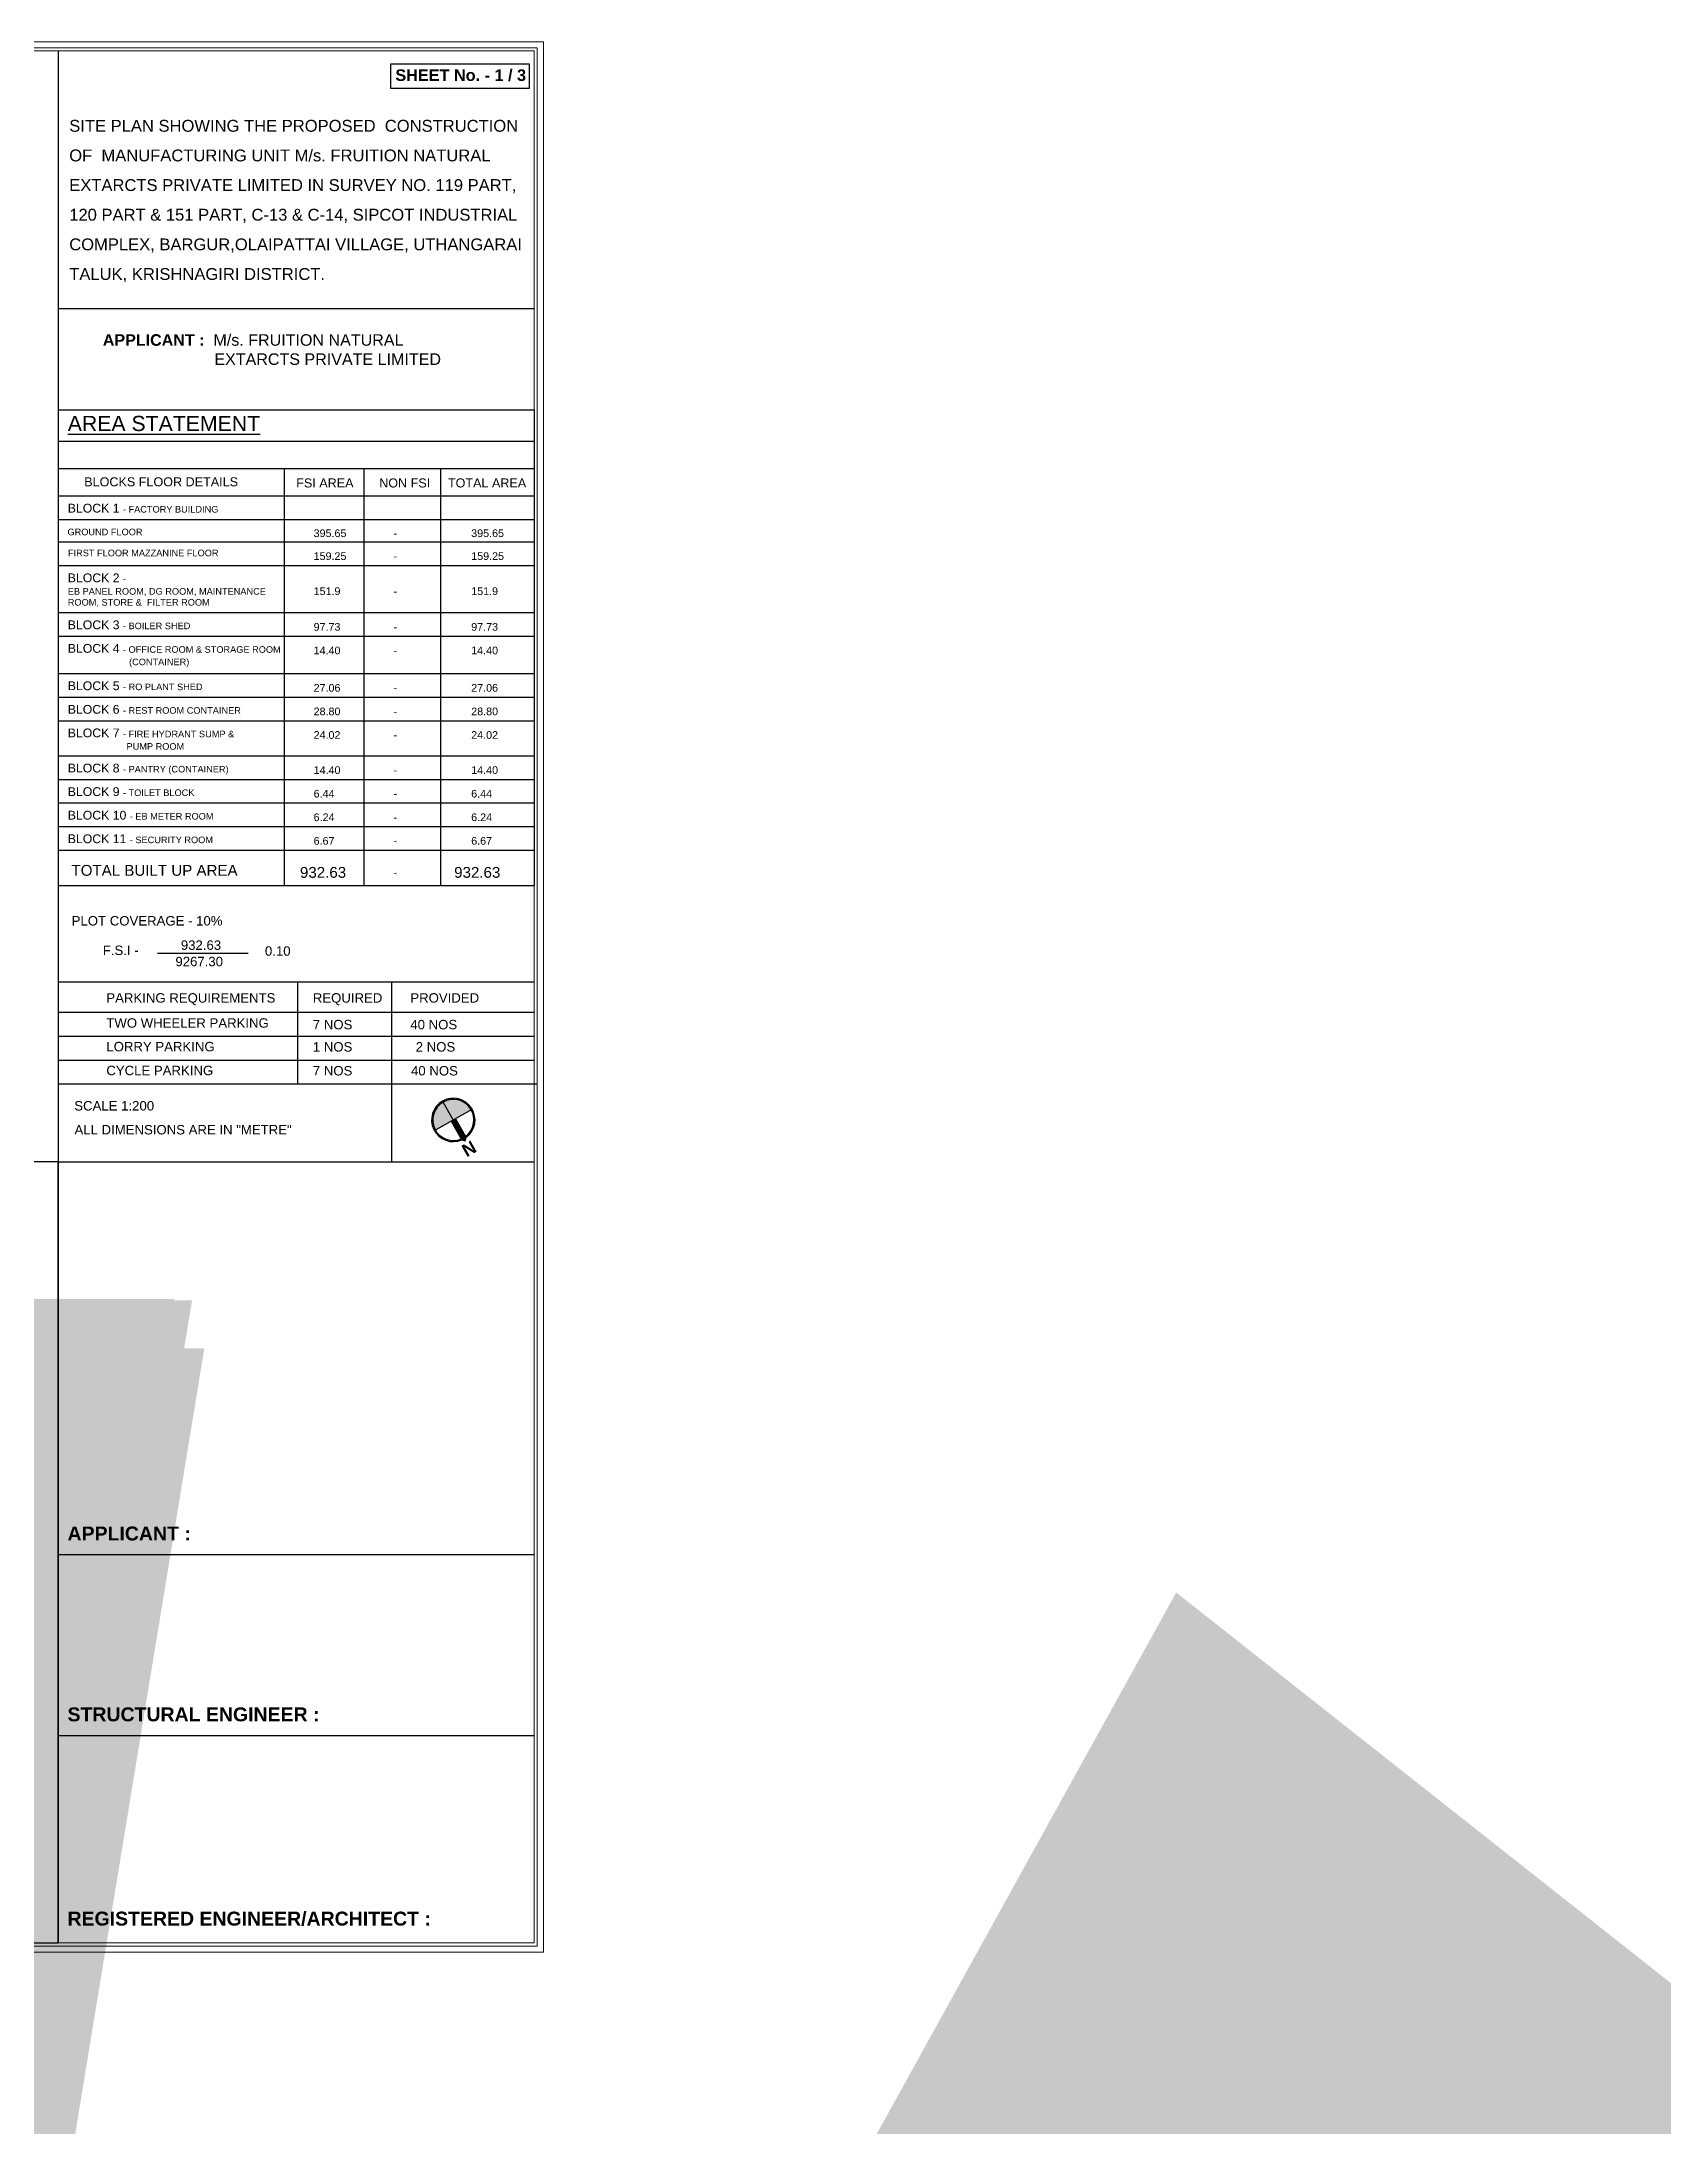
# Model space of a CAD drawing. Header units: metres. Extents: x 0 to 11269, y -5244 to -4054.
# Drawn here: x 10819.2 to 10953.3, y -4899.7 to -4727.4 of the extents above; entities that cross this region are included whole.
import ezdxf
from ezdxf.enums import TextEntityAlignment as Align

# ---------------------------------------------------------------- set-up
doc = ezdxf.new("R2010")
doc.units = ezdxf.units.M
doc.header["$MEASUREMENT"] = 0
for name, color, linetype in [('DIM', 3, 'Continuous'), ('DIST_EXIT', 7, 'Continuous'), ('TEXT 1', 7, 'Continuous')]:
    doc.layers.add(name, color=color, linetype=linetype)
doc.styles.add('Arial', font='arial.ttf')
doc.styles.add('CEN-GOT', font='arialbd.ttf')
doc.styles.add('CGR', font='ariblk.ttf')
doc.styles.get("Standard").update_dxf_attribs({"font": 'arial.ttf'})
doc.dimstyles.new('300', dxfattribs={"dimscale": 0.1, "dimtxt": 500, "dimasz": 2000, "dimexe": 400, "dimexo": 1500, "dimgap": 0, "dimtad": 1, "dimlfac": 0.001, "dimzin": 0, "dimdsep": 46, "dimtxsty": 'Standard', "dimcen": 800, "dimse1": 1, "dimse2": 1, "dimclrd": 1, "dimclre": 5, "dimclrt": 3, "dimadec": 0, "dimazin": 0, "dimtfac": 1, "dimtix": 1, "dimtofl": 0, "dimtmove": 1, "dimatfit": 3, "dimfxl": 0, "dimtolj": 1, "dimtzin": 0, "dimarcsym": 0})

msp = doc.modelspace()

# ---------------------------------------------------------------- hatches: boundary and pattern name
at = {"linetype": 'ByBlock', "lineweight": 25}
h = msp.add_hatch(color=256, dxfattribs=at)
h.dxf.hatch_style = 1
edge = h.paths.add_edge_path()
edge.add_line((10851.7073, -4817.39731), (10854.74556, -4815.67022))
edge.add_line((10854.74556, -4815.67022), (10854.83232, -4815.6209))
edge.add_arc((10853.26981, -4816.50911), 1.79732, 389.6158562, 569.6158562)
h = msp.add_hatch(color=256, dxfattribs=at)
h.dxf.hatch_style = 1
h.paths.add_polyline_path([(10853.92936, -4818.07326), (10854.24714, -4818.22841), (10854.27639, -4817.87599), (10853.44332, -4816.41047), (10853.09629, -4816.60774)])

# ---------------------------------------------------------------- linework, layer by layer
for p, q in [((10820.60128, -4728.131), (10820.60128, -4884.54921)), ((10859.96218, -4749.45314), (10820.60128, -4749.45314)), ((10851.7073, -4817.39731), (10854.83232, -4815.6209)), ((10853.26981, -4816.50911), (10852.43092, -4815.03335)), ((10853.09629, -4816.60774), (10853.92936, -4818.07326)), ((10853.44332, -4816.41047), (10854.27639, -4817.87599)), ((10854.24714, -4818.22841), (10853.92936, -4818.07326)), ((10853.96813, -4818.16521), (10854.24714, -4818.22841)), ((10854.24714, -4818.22841), (10854.27639, -4817.87599)), ((10854.24714, -4818.22841), (10854.33557, -4817.95635)), ((10820.6013, -4819.96916), (10859.96218, -4819.96916)), ((10820.60128, -4852.42907), (10859.96218, -4852.42907)), ((10820.60128, -4867.40491), (10859.96218, -4867.40491))]:
    msp.add_line(p, q, dxfattribs=at)
at = {"color": 0}
for p, q in [((10820.60128, -4757.80139), (10859.96218, -4757.80139)), ((10820.60128, -4757.80139), (10820.60128, -4797.13632)), ((10859.96218, -4757.80139), (10859.96218, -4797.13632)), ((10820.60128, -4760.40132), (10859.96218, -4760.40132)), ((10820.60128, -4762.66543), (10859.96218, -4762.66543)), ((10839.27532, -4762.66543), (10839.27532, -4797.13632)), ((10845.87778, -4762.66543), (10845.87778, -4797.13632)), ((10852.21373, -4762.66543), (10852.21373, -4797.13632)), ((10820.60128, -4764.92954), (10859.96218, -4764.92954)), ((10820.60128, -4766.8783), (10859.96218, -4766.8783)), ((10820.60128, -4768.72194), (10859.96218, -4768.72194)), ((10820.60128, -4768.72194), (10859.96218, -4768.72194)), ((10820.60128, -4770.6707), (10859.96218, -4770.6707)), ((10820.60128, -4774.57119), (10859.96218, -4774.57119)), ((10820.60128, -4776.51995), (10859.96218, -4776.51995)), ((10820.60128, -4779.61072), (10859.96218, -4779.61072)), ((10820.60128, -4781.55948), (10859.96218, -4781.55948)), ((10820.60128, -4783.50824), (10859.96218, -4783.50824)), ((10820.60128, -4786.41252), (10859.96218, -4786.41252)), ((10820.60128, -4788.36128), (10859.96218, -4788.36128)), ((10820.60128, -4790.31004), (10859.96218, -4790.31004)), ((10820.60128, -4792.2588), (10859.96218, -4792.2588)), ((10820.60128, -4794.20756), (10859.96218, -4794.20756)), ((10820.60128, -4797.13632), (10859.96218, -4797.13632)), ((10828.80994, -4802.73029, -0.00022), (10836.30697, -4802.73029, -0.00022)), ((10820.60128, -4805.09245), (10859.96218, -4805.09245)), ((10840.42747, -4813.53648), (10840.42747, -4805.09245)), ((10848.20049, -4819.96916), (10848.20049, -4805.09245)), ((10820.60128, -4807.61116), (10859.96218, -4807.61116)), ((10820.60128, -4809.58627), (10859.96218, -4809.58627)), ((10820.60128, -4811.56137), (10859.96218, -4811.56137)), ((10820.60128, -4811.56137), (10859.96218, -4811.56137)), ((10820.60128, -4813.53648), (10859.96218, -4813.53648)), ((10820.60128, -4813.53648), (10860.21417, -4813.53648))]:
    msp.add_line(p, q, dxfattribs=at)
at = {"linetype": 'ByBlock', "lineweight": 18}
for points in [[(10638.06324, -4885.30517), (10860.71815, -4885.30517), (10860.71815, -4727.37504), (10638.06324, -4727.37504)], [(10638.56721, -4884.8012), (10860.21417, -4884.8012), (10860.21417, -4727.87901), (10638.56721, -4727.87901)], [(10638.8192, -4884.54921), (10859.96218, -4884.54921), (10859.96218, -4728.131), (10638.8192, -4728.131)]]:
    msp.add_lwpolyline(points, close=True, dxfattribs=at)
at = {"linetype": 'ByBlock', "lineweight": 25}
msp.add_lwpolyline([(10859.57811, -4729.23219), (10848.06767, -4729.23219), (10848.06767, -4731.21756), (10859.57811, -4731.21756)], close=True, dxfattribs=at)
for radius in [1.79732, 1.69752]:
    msp.add_arc((10853.26981, -4816.50911), radius, 306.3682194, 292.8634931, dxfattribs=at)
at = {"layer": 'DIST_EXIT', "linetype": 'ByBlock'}
msp.add_lwpolyline([(10820.60128, -4819.96916), (10770.13826, -4819.96916), (10770.13826, -4884.54921), (10820.60128, -4884.54921)], close=True, dxfattribs=at)

# ---------------------------------------------------------------- texts
at = {"color": 0, "style": 'Arial'}
for s, height, p in [('%%UAREA STATEMENT', 1.2569405, (10829.34168, -4758.93312, -0.00025)), (' FSI AREA', 0.744753, (10842.50707, -4763.85226, -0.00025)), ('NON FSI', 0.744753, (10849.25213, -4763.85226, -0.00025)), ('TOTAL AREA', 0.744753, (10856.06198, -4763.85226, -0.00025))]:
    msp.add_text(s, height=height, dxfattribs=at).set_placement(p, align=Align.MIDDLE)
for s, height, p in [('395.65', 0.634584, (10841.72017, -4768.32783, -0.00025)), ('-', 0.63458, (10848.32261, -4768.32783, -0.00025)), ('395.65', 0.634584, (10854.75085, -4768.32783, -0.00025)), ('159.25', 0.634584, (10841.72017, -4770.2196, -0.00025)), ('-', 0.63458, (10848.32261, -4770.2196, -0.00025)), ('159.25', 0.634584, (10854.75085, -4770.2196, -0.00025)), ('151.9', 0.634584, (10841.72017, -4773.11936, -0.00025)), ('-', 0.63458, (10848.32261, -4773.11936, -0.00025)), ('151.9', 0.634584, (10854.75085, -4773.11936, -0.00025)), ('97.73', 0.634584, (10841.72017, -4776.06885, -0.00025)), ('-', 0.63458, (10848.32261, -4776.06885, -0.00025)), ('97.73', 0.634584, (10854.75085, -4776.06885, -0.00025)), ('14.40', 0.634584, (10841.72017, -4778.01761, -0.00025)), ('-', 0.63458, (10848.32261, -4778.01761, -0.00025)), ('14.40', 0.634584, (10854.75085, -4778.01761, -0.00025)), ('27.06', 0.634584, (10841.72017, -4781.10838, -0.00025)), ('-', 0.63458, (10848.32261, -4781.10838, -0.00025)), ('27.06', 0.634584, (10854.75085, -4781.10838, -0.00025)), ('28.80', 0.634584, (10841.72017, -4783.05714, -0.00025)), ('-', 0.63458, (10848.32261, -4783.05714, -0.00025)), ('28.80', 0.634584, (10854.75085, -4783.05714, -0.00025)), ('24.02', 0.634584, (10841.72017, -4785.0059, -0.00025)), ('-', 0.63458, (10848.32261, -4785.0059, -0.00025)), ('24.02', 0.634584, (10854.75085, -4785.0059, -0.00025)), ('14.40', 0.634584, (10841.72017, -4787.91018, -0.00025)), ('14.40', 0.634584, (10854.75085, -4787.91018, -0.00025)), ('-', 0.63458, (10848.32261, -4787.91018, -0.00025)), ('6.44', 0.634584, (10841.72017, -4789.85894, -0.00025)), ('-', 0.63458, (10848.32261, -4789.85894, -0.00025)), ('6.44', 0.634584, (10854.75085, -4789.85894, -0.00025)), ('6.24', 0.634584, (10841.72017, -4791.8077, -0.00025)), ('-', 0.63458, (10848.32261, -4791.8077, -0.00025)), ('6.24', 0.634584, (10854.75085, -4791.8077, -0.00025)), ('6.67', 0.634584, (10841.72017, -4793.75646, -0.00025)), ('-', 0.63458, (10848.32261, -4793.75646, -0.00025)), ('6.67', 0.634584, (10854.75085, -4793.75646, -0.00025)), ('TOTAL BUILT UP AREA', 0.8937036, (10821.69979, -4796.32709, -0.00025)), ('932.63', 0.893704, (10840.59234, -4796.49358, -0.00025)), ('932.63', 0.893704, (10853.3403, -4796.49358, -0.00025)), ('-', 0.63458, (10848.32261, -4796.36986, -0.00025)), ('PLOT COVERAGE - 10%%%', 0.7796263, (10821.71843, -4800.43889, -0.00043)), ('F.S.I - ', 0.779626, (10824.28892, -4802.87623, -0.00022)), ('932.63', 0.779626, (10830.74212, -4802.44981, -0.00043)), ('0.10', 0.779626, (10837.69463, -4802.9361, -0.00022)), ('9267.30', 0.779626, (10830.29247, -4803.80706, -0.00022)), ('PARKING REQUIREMENTS', 0.7796263, (10824.58261, -4806.81326, -0.00022)), ('REQUIRED', 0.779626, (10841.65414, -4806.81326, -0.00022)), ('PROVIDED', 0.779626, (10849.71828, -4806.81326, -0.00022)), ('TWO WHEELER PARKING ', 0.7796263, (10824.58261, -4808.88723, -0.00022)), ('7 NOS ', 0.779626, (10841.65414, -4809.0206, -0.00022)), ('40 NOS', 0.779626, (10849.71828, -4809.0206, -0.00022)), ('LORRY PARKING ', 0.7796263, (10824.58261, -4810.83934, -0.00022)), ('1 NOS', 0.779626, (10841.65414, -4810.85996, -0.00022)), ('2 NOS ', 0.779626, (10850.16079, -4810.85996, -0.00022)), ('CYCLE PARKING ', 0.7796263, (10824.58261, -4812.81445, -0.00022)), ('7 NOS', 0.779626, (10841.65414, -4812.83507, -0.00022)), ('40 NOS ', 0.779626, (10849.77401, -4812.83507, -0.00022)), ('SCALE 1:200', 0.7796263, (10821.93267, -4815.73197)), ('ALL DIMENSIONS ARE IN "METRE"', 0.7796263, (10821.94809, -4817.70871))]:
    msp.add_text(s, height=height, dxfattribs=at).set_placement(p)
at = {"linetype": 'ByBlock', "lineweight": 25, "style": 'CEN-GOT'}
msp.add_text('N', height=1.04899, rotation=29.6158562, dxfattribs=at).set_placement((10854.37087, -4819.60872))
at = {"linetype": 'ByBlock', "lineweight": 25, "attachment_point": 1, "style": 'CGR'}
for s, width, heights, insert, char_height in [('\\A1;\\pt19.20377;{\\fArial CYR|b1|i0|c0|p34;SHEET No. - 1 / 3}', 46.4366048, [0], (10848.4801, -4729.66048), 0.9601886), ('\\A1;\\pt19.01173;{\\fArial CYR|b1|i0|c0|p34;APPLICANT :  \\A0;\\fArial|b0|i0|c0|p34;M/s. FRUITION NATURAL   \\P                         EXTARCTS PRIVATE LIMITED\\H1.02149x; }', 31.7110149, [0], (10824.29038, -4751.55976), 0.95058669), ('\\pt23.04453;{\\fArial CYR|b1|i0|c0|p34;APPLICANT :}', 37.8008538, [8.49839], (10821.37151, -4850.12412), 1.1522263), ('\\pt23.04453;{\\fArial CYR|b1|i0|c0|p34;STRUCTURAL ENGINEER :}', 37.8008538, [8.49839], (10821.37151, -4865.07453), 1.1522263), ('\\pt23.04453;{\\fArial CYR|b1|i0|c0|p34;REGISTERED ENGINEER/ARCHITECT :}', 37.8008538, [8.49839], (10821.37151, -4881.95931), 1.1522263)]:
    msp.add_mtext_dynamic_manual_height_columns(s, width=width, gutter_width=0, heights=heights, dxfattribs=dict(at, insert=insert, char_height=char_height))
at = {"color": 0, "insert": (10829.11252, -4763.38621, -0.00025), "char_height": 0.744753, "width": 15.3399955, "attachment_point": 2, "style": 'Arial'}
msp.add_mtext('BLOCKS FLOOR DETAILS', dxfattribs=at)
at = {"color": 0, "linetype": 'ByBlock', "char_height": 0.5439292, "attachment_point": 1, "style": 'Arial'}
for s, insert, width in [('{\\H1.33333x;BLOCK 1 }- FACTORY BUILDING', (10821.39399, -4765.57637, -0.00025), 18.6851659), ('GROUND FLOOR', (10821.36899, -4767.63252, -0.00025), 10.2474944), ('FIRST FLOOR MAZZANINE FLOOR', (10821.40496, -4769.36877, -0.00025), 20.5648331), ('{\\H1.33333x;BLOCK 2 }- \\PEB PANEL ROOM, DG ROOM, MAINTENANCE ROOM, STORE &  FILTER ROOM ', (10821.39399, -4771.33404, -0.00025), 18.7265172), ('{\\H1.33333x;BLOCK 3 }- BOILER SHED', (10821.39399, -4775.21802, -0.00025), 18.6851659), ('{\\H1.33333x;BLOCK 4 }- {\\C256;OFFICE ROOM & STORAGE ROOM \\P                        (CONTAINER)}', (10821.39399, -4777.16678, -0.00025), 17.6418195), ('{\\H1.33333x;BLOCK 5 }- RO PLANT SHED', (10821.39399, -4780.25755, -0.00025), 18.6851659), ('{\\H1.33333x;BLOCK 6 }- REST ROOM CONTAINER', (10821.39399, -4782.20631, -0.00025), 18.6851659), ('{\\H1.33333x;BLOCK 7 }- FIRE HYDRANT SUMP & \\P                       PUMP ROOM', (10821.39399, -4784.15507, -0.00025), 16.01203), ('{\\H1.33333x;BLOCK 8 }- {\\C256;PANTRY (CONTAINER)}', (10821.39399, -4787.05935, -0.00025), 18.6851659), ('{\\H1.33333x;BLOCK 9 }- {\\C256;TOILET BLOCK}', (10821.39399, -4789.00811, -0.00025), 18.6851659), ('{\\H1.33333x;BLOCK 10 }- {\\C256;EB METER ROOM}', (10821.39399, -4790.95687, -0.00025), 18.6851659), ('{\\H1.33333x;BLOCK 11 }- {\\C256;SECURITY ROOM}', (10821.39399, -4792.90563, -0.00025), 18.6851659)]:
    msp.add_mtext(s, dxfattribs=dict(at, insert=insert, width=width))
at = {"layer": 'TEXT 1', "insert": (10821.51528, -4733.8377), "char_height": 0.98005978, "width": 38.4245098, "attachment_point": 1, "line_spacing_factor": 1.5, "style": 'Arial'}
msp.add_mtext('SITE PLAN SHOWING THE PROPOSED  CONSTRUCTION OF  MANUFACTURING UNIT M/s. FRUITION NATURAL EXTARCTS PRIVATE LIMITED IN SURVEY NO. 119 PART, 120 PART & 151 PART, C-13 & C-14, SIPCOT INDUSTRIAL COMPLEX, BARGUR,OLAIPATTAI VILLAGE, UTHANGARAI TALUK, KRISHNAGIRI DISTRICT.', dxfattribs=at)

# ---------------------------------------------------------------- leaders
at = {"layer": 'DIM', "color": 7, "linetype": 'ByBlock', "ltscale": 100}
for points in [[(10789.46331, -5032.01227), (10789.46331, -5031.58585), (10789.06234, -5031.58585)], [(10799.80366, -5035.40549), (10799.80366, -5034.47648), (10800.41971, -5034.47648)]]:
    msp.add_leader(points, dimstyle='300', override={"dimgap": 0.04, "dimtad": 0, "dimfxl": 0.1875}, dxfattribs=at)
at = {"layer": 'DIM', "color": 4, "linetype": 'ByBlock', "ltscale": 100}
for points in [[(10797.3126, -5031.32149), (10797.3126, -5030.38699), (10797.2081, -5030.38699)], [(10798.7876, -5031.43412), (10798.7876, -5029.99362), (10798.5241, -5029.99362)], [(10794.2497, -5047.10471), (10794.2497, -5046.37474), (10794.47531, -5046.37474)], [(10814.92272, -5032.92762), (10815.48716, -5032.21265), (10815.70055, -5032.21265)]]:
    msp.add_leader(points, dimstyle='300', override={"dimgap": 0.04, "dimtad": 0, "dimfxl": 0.1875}, dxfattribs=at)

doc.saveas('drawing.dxf')
